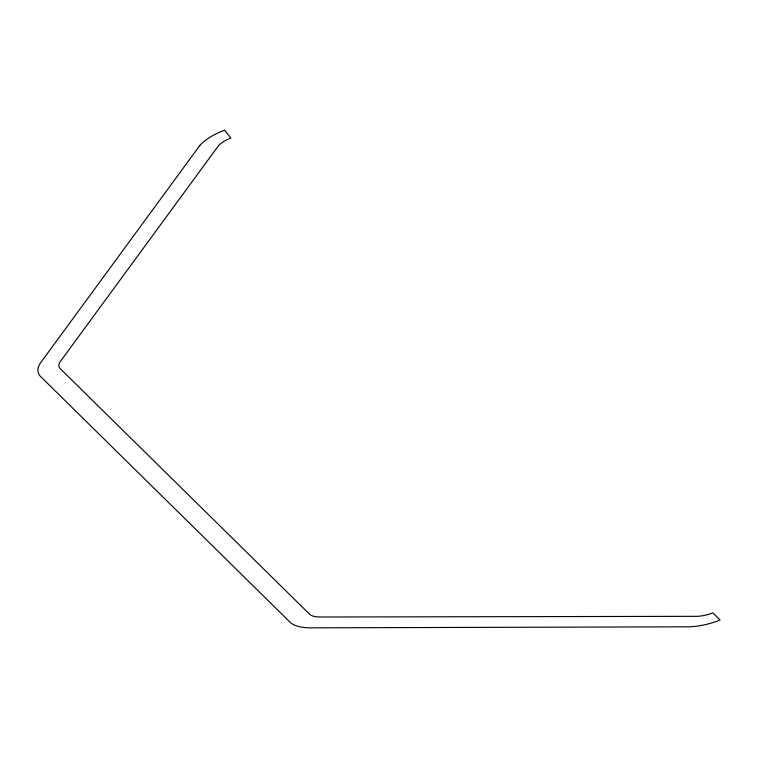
<?xml version="1.0" encoding="UTF-8"?>
<svg xmlns="http://www.w3.org/2000/svg" width="758" height="758" viewBox="0 0 758 758"><rect width="100%" height="100%" fill="white"/><g stroke="black" fill="none" stroke-linecap="round" stroke-linejoin="round"><path stroke-width="1.14" d="M199.923 145.347L41.529 361.5A43.253 18.827 -16 0 0 40.648 376.565L289.916 622.053A43.253 18.827 -16 0 0 311.945 627.832L688.539 626.819A42.581 18.533 -16 0 0 720.1 619.968L712.814 612.852A21.622 9.409 -16 0 1 696.791 616.33L320.473 617.003A21.622 9.409 -16 0 1 309.482 614.103L60.214 368.625A21.622 9.409 -16 0 1 60.138 361.793L218.531 145.64A21.622 9.409 -16 0 1 230.868 138.06L224.652 130.168A43.348 18.865 -16 0 0 199.923 145.347"/></g></svg>
